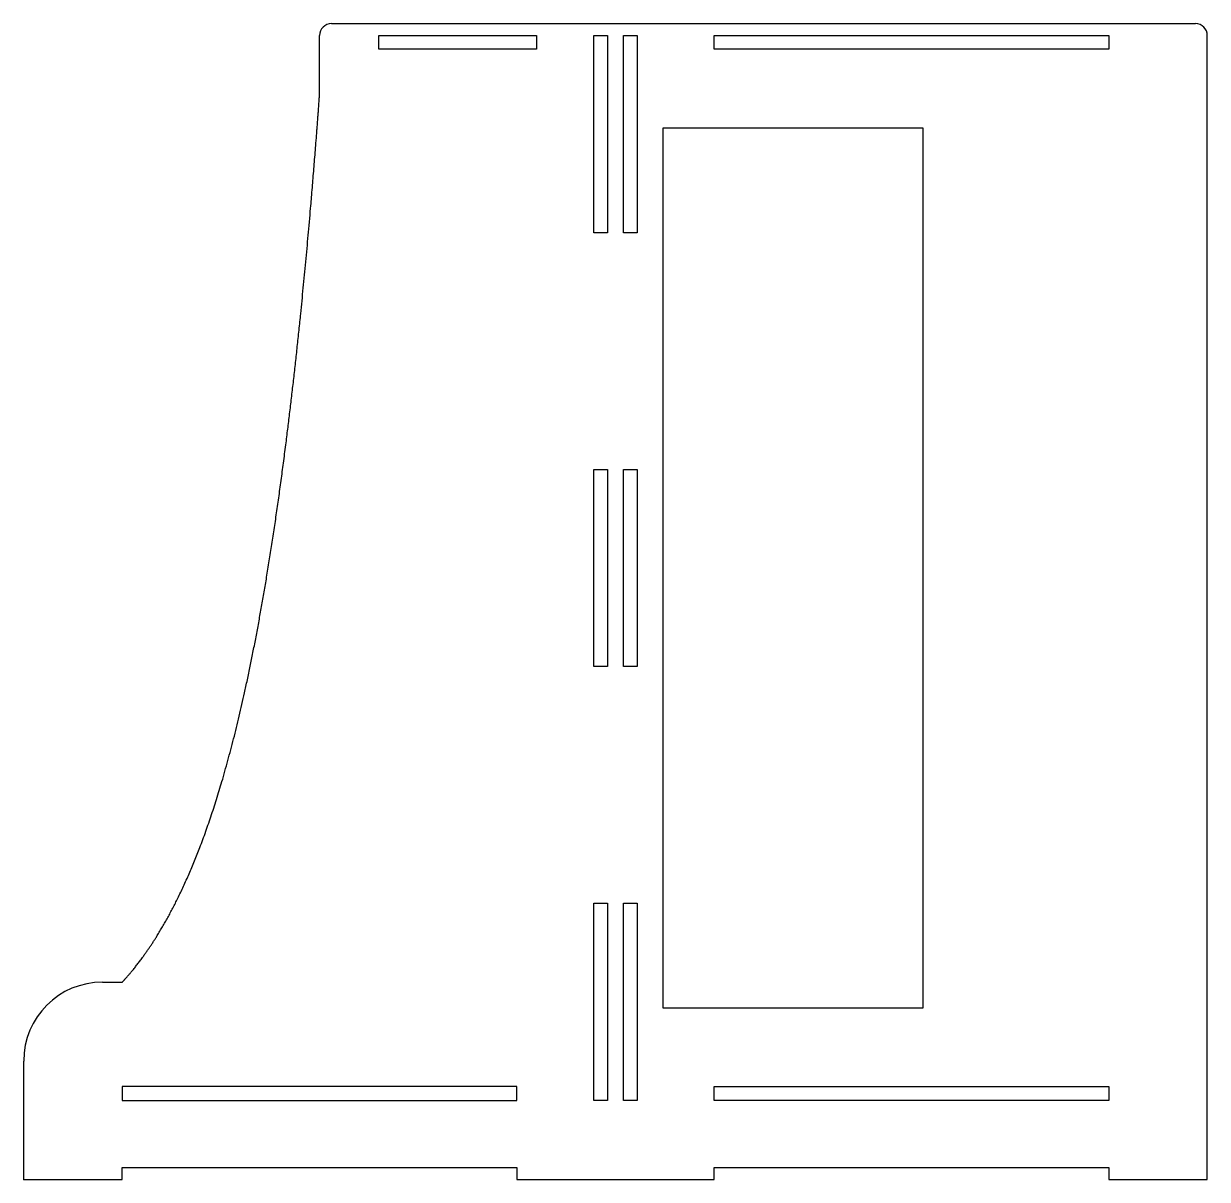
# Model space of a CAD drawing. Header units: centimetres. Extents: x 0 to 30, y 0 to 29.3.
import ezdxf

# ---------------------------------------------------------------- set-up
doc = ezdxf.new("R2010")
doc.units = ezdxf.units.CM
doc.header["$MEASUREMENT"] = 0
doc.layers.add('Yoke_Sketch1', color=7, linetype='Continuous')

# ---------------------------------------------------------------- blocks, each defined once
blk = doc.blocks.new('Yoke')
at = {"layer": 'Yoke_Sketch1'}
for p, q in [((7.8, 29.3), (29.7, 29.3)), ((7.5, 27.5), (7.5, 29)), ((9, 29), (13, 29)), ((9, 28.65), (9, 29)), ((13, 29), (13, 28.65)), ((14.45, 29), (14.8, 29)), ((14.45, 29), (14.8, 29)), ((14.45, 24), (14.45, 29)), ((14.45, 24), (14.45, 29)), ((14.8, 29), (14.8, 24)), ((14.8, 29), (14.8, 24)), ((15.2, 29), (15.55, 29)), ((15.2, 24), (15.2, 29)), ((15.2, 24), (15.2, 29)), ((15.2, 29), (15.55, 29)), ((15.55, 29), (15.55, 24)), ((15.55, 29), (15.55, 24)), ((17.5, 29), (27.5, 29)), ((17.5, 28.65), (17.5, 29)), ((27.5, 29), (27.5, 28.65)), ((30, 3), (30, 29)), ((13, 28.65), (9, 28.65)), ((27.5, 28.65), (17.5, 28.65)), ((22.8, 26.65), (16.2, 26.65)), ((16.2, 26.65), (16.2, 4.35)), ((22.8, 4.35), (22.8, 26.65)), ((22.8, 18), (22.8, 26.65)), ((14.8, 24), (14.45, 24)), ((14.8, 24), (14.45, 24)), ((15.55, 24), (15.2, 24)), ((15.55, 24), (15.2, 24)), ((14.45, 18), (14.8, 18)), ((14.45, 13), (14.45, 18)), ((14.45, 13), (14.45, 18)), ((14.45, 18), (14.8, 18)), ((14.8, 18), (14.8, 13)), ((14.8, 18), (14.8, 13)), ((15.2, 18), (15.55, 18)), ((15.2, 13), (15.2, 18)), ((15.2, 18), (15.55, 18)), ((15.2, 13), (15.2, 18)), ((15.55, 18), (15.55, 13)), ((15.55, 18), (15.55, 13)), ((14.8, 13), (14.45, 13)), ((14.8, 13), (14.45, 13)), ((15.55, 13), (15.2, 13)), ((15.55, 13), (15.2, 13)), ((14.45, 2), (14.45, 7)), ((14.45, 2), (14.45, 7)), ((14.45, 7), (14.8, 7)), ((14.45, 7), (14.8, 7)), ((14.8, 7), (14.8, 2)), ((14.8, 7), (14.8, 2)), ((15.2, 7), (15.55, 7)), ((15.2, 2), (15.2, 7)), ((15.2, 2), (15.2, 7)), ((15.2, 7), (15.55, 7)), ((15.55, 7), (15.55, 2)), ((15.55, 7), (15.55, 2)), ((2, 5), (2.5, 5)), ((16.2, 4.35), (22.8, 4.35)), ((0, 0), (0, 3)), ((0, 0), (0, 3)), ((30, 0), (30, 3)), ((12.5, 2.35), (2.5, 2.35)), ((2.5, 2.35), (2.5, 2)), ((12.5, 2), (12.5, 2.35)), ((17.5, 2), (17.5, 2.35)), ((17.5, 2.35), (27.5, 2.35)), ((27.5, 2.35), (27.5, 2)), ((2.5, 2), (12.5, 2)), ((14.8, 2), (14.45, 2)), ((14.8, 2), (14.45, 2)), ((15.55, 2), (15.2, 2)), ((15.55, 2), (15.2, 2)), ((27.5, 2), (17.5, 2)), ((2.5, 0), (2.5, 0.3)), ((2.5, 0.3), (12.5, 0.3)), ((12.5, 0.3), (12.5, 0)), ((17.5, 0), (17.5, 0.3)), ((17.5, 0.3), (27.5, 0.3)), ((27.5, 0.3), (27.5, 0)), ((0, 0), (2.5, 0)), ((12.5, 0), (17.5, 0)), ((27.5, 0), (30, 0))]:
    blk.add_line(p, q, dxfattribs=at)
for centre, radius, start, end in [((7.8, 29), 0.3, 90, 180), ((29.7, 29), 0.3, 0, 90), ((2, 3), 2, 90, 180)]:
    blk.add_arc(centre, radius, start, end, dxfattribs=at)
blk.add_open_spline([(2.5, 5), (2.661, 5.174), (2.977, 5.548), (3.433, 6.193), (4.004, 7.22), (4.652, 8.8), (5.232, 10.687), (5.745, 12.879), (6.196, 15.351), (6.592, 18.071), (6.94, 21.009), (7.184, 23.516), (7.349, 25.477), (7.451, 26.82), (7.5, 27.5)], degree=5, dxfattribs=at)
blk.add_point((0, 0), dxfattribs=at)
blk = doc.blocks.new('Component1')
blk.add_blockref('Yoke', (0, 0))

msp = doc.modelspace()

# ---------------------------------------------------------------- block references
msp.add_blockref('Component1', (0, 0))

doc.saveas('drawing.dxf')
